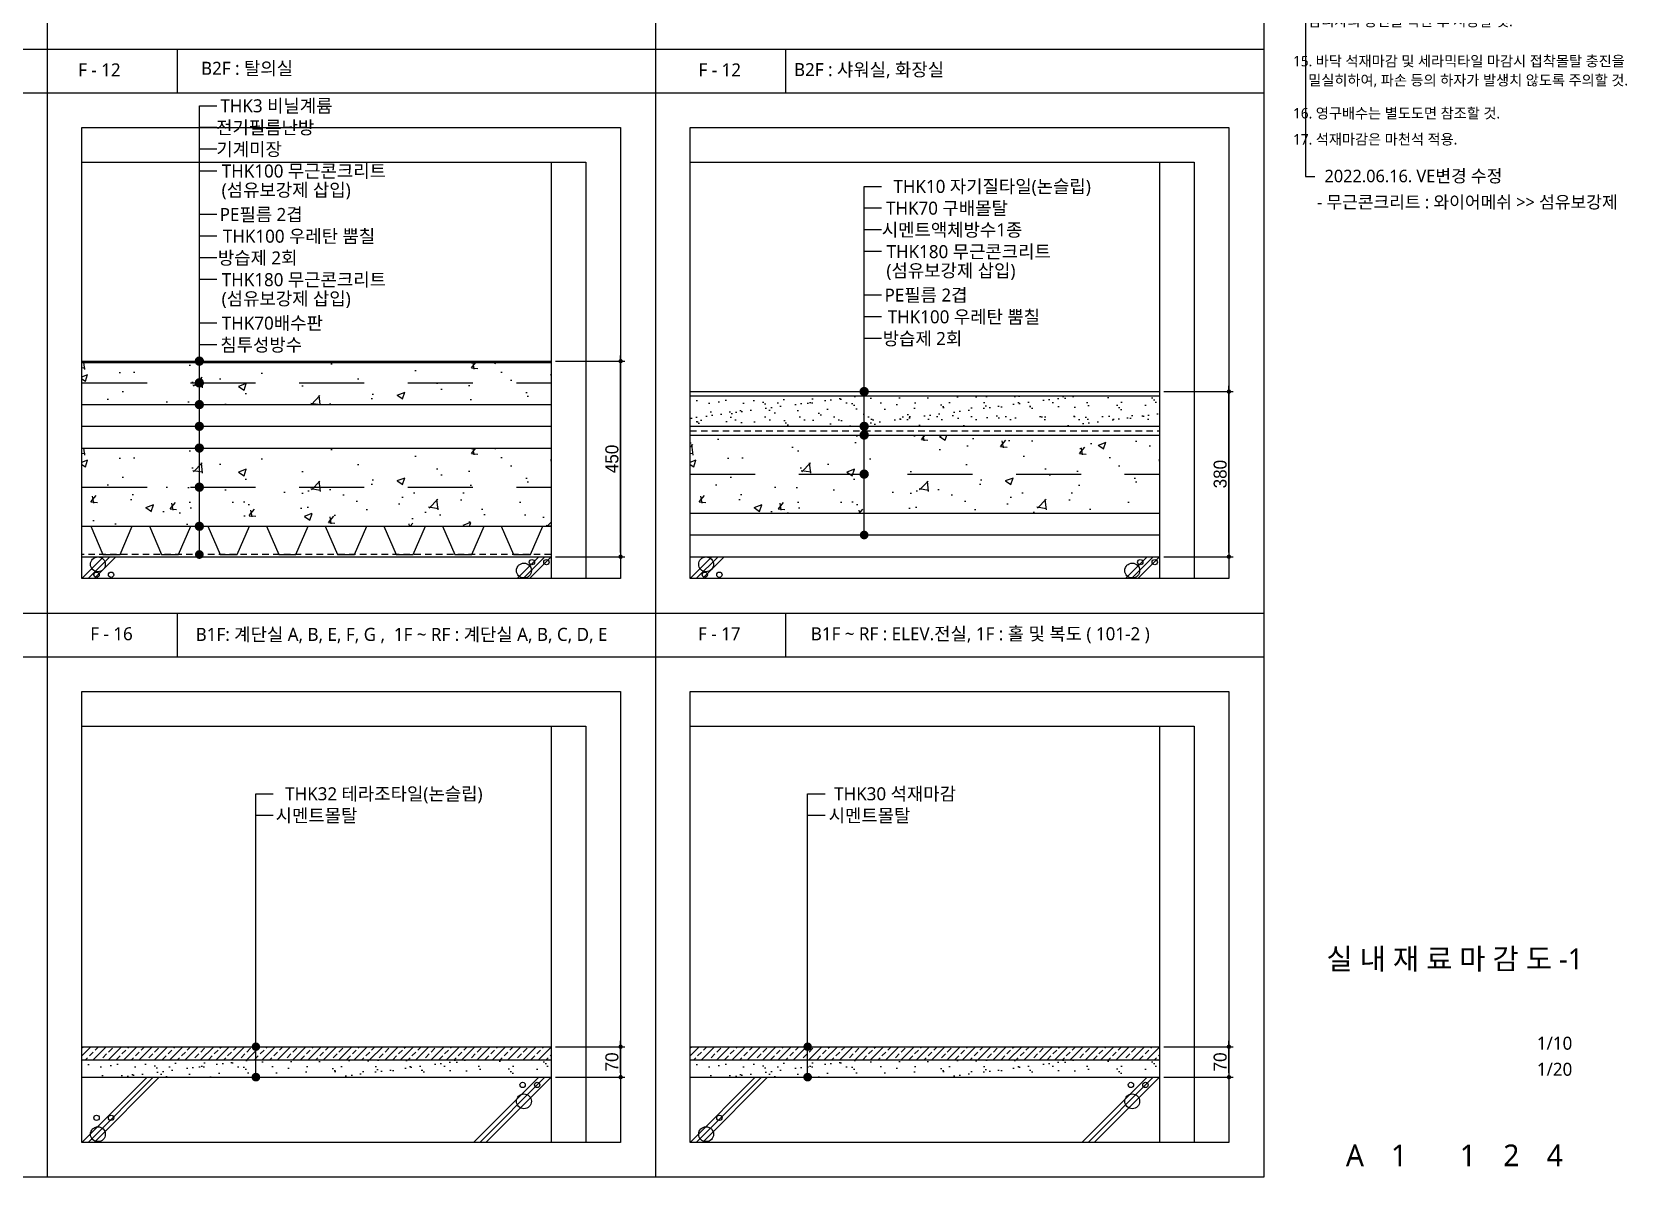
# Model space of a CAD drawing. Header units: millimetres. Extents: x 14892468 to 15300900, y -3565850 to -3401345.
# Drawn here: x 15114932 to 15118603, y -3412705 to -3410070 of the extents above; entities that cross this region are included whole.
import ezdxf
from ezdxf.enums import TextEntityAlignment as Align

# ---------------------------------------------------------------- set-up
doc = ezdxf.new("R2010")
doc.units = ezdxf.units.MM
doc.header["$LTSCALE"] = 100
doc.header["$MEASUREMENT"] = 0
doc.header["$PDSIZE"] = -10
doc.linetypes.add('ACAD_ISO03W100', pattern=[30, 12, -18])
doc.linetypes.add('HID', pattern=[2.5, 1.5, -1])
doc.layers.get('0').update_dxf_attribs({"linetype": 'CONTINUOUS'})
doc.layers.get('Defpoints').update_dxf_attribs({"color": 171, "linetype": 'CONTINUOUS'})
for name, color, linetype in [('8HAT', 8, 'CONTINUOUS'), ('CHART', 7, 'CONTINUOUS'), ('DIM', 7, 'CONTINUOUS'), ('FIN', 9, 'CONTINUOUS'), ('FIN(아스콘)', 3, 'CONTINUOUS'), ('HAT', 253, 'CONTINUOUS'), ('HAT-252', 252, 'CONTINUOUS'), ('INS', 9, 'BATTING'), ('LED', 7, 'CONTINUOUS'), ('TEXT(MIN)', 7, 'CONTINUOUS'), ('TEXT-TITLE', 6, 'CONTINUOUS'), ('TEXT-기입', 6, 'CONTINUOUS'), ('wire-meshes', 1, 'CONTINUOUS'), ('배수판', 5, 'CONTINUOUS')]:
    doc.layers.add(name, color=color, linetype=linetype)
doc.layers.add('VE변경사항적용-20220616', color=10, linetype='CONTINUOUS', plot=False)
doc.styles.add('ARIAL', font='arial.ttf')
doc.styles.add('CGS', font='cgse', dxfattribs={"bigfont": 'cgs'})
doc.styles.add('나눔바른고딕', font='NanumBarunGothic.ttf')
doc.styles.add('돋움', font='')
doc.styles.get('돋움').set_extended_font_data('Dotum')
doc.linetypes.add('BATTING', pattern='A,0.0001,-0.1,[134,ltypeshp.shx,S=0.1,R=0,X=-0.1,Y=0],-0.2,[134,ltypeshp.shx,S=0.1,R=180,X=0.1,Y=0],-0.1', length=0.4001)
doc.dimstyles.new('CJA', dxfattribs={"dimscale": 50, "dimtxt": 3, "dimasz": 1.2, "dimexe": 2, "dimexo": 3, "dimgap": 1, "dimtad": 1, "dimdec": 0, "dimdsep": 46, "dimtxsty": 'ARIAL', "dimblk": 'CJDOT', "dimcen": 1, "dimclrd": 7, "dimclre": 7, "dimclrt": 3, "dimadec": 0, "dimazin": 0, "dimtfac": 1, "dimtdec": 0, "dimtix": 1, "dimtofl": 0, "dimtmove": 2, "dimatfit": 3, "dimldrblk": 'CJDOT', "dimfxl": 1, "dimtolj": 1, "dimlwd": -1, "dimlwe": -1, "dimarcsym": 0})
doc.dimstyles.new('NDIM 1200', dxfattribs={"dimscale": 500, "dimtxt": 3, "dimasz": 1, "dimexe": 2, "dimexo": 2, "dimgap": 1, "dimtad": 1, "dimdec": 0, "dimdsep": 46, "dimtxsty": 'CGS', "dimblk": 'DOT0', "dimcen": 1, "dimdle": 8, "dimclrd": 2, "dimclre": 2, "dimclrt": 2, "dimadec": 0, "dimazin": 0, "dimtfac": 1, "dimtdec": 0, "dimtix": 1, "dimtmove": 2, "dimatfit": 3, "dimldrblk": 'DOT0', "dimfxl": 1, "dimtolj": 1, "dimtzin": 0, "dimlwd": -1, "dimlwe": -1, "dimarcsym": 0})

# ---------------------------------------------------------------- blocks, each defined once
blk = doc.blocks.new('DOT0')
blk.add_line((-3, 0), (3, 0))
at = {"color": 6}
blk.add_circle((0, 0), 0.75, dxfattribs=at)
blk = doc.blocks.new('CJDOT')
blk.add_line((-1.33, 0), (1.33, 0))
at = {"const_width": 0.5}
blk.add_lwpolyline([(-0.25, 0, 1), (0.25, 0, 1)], format="xyb", close=True, dxfattribs=at)
blk = doc.blocks.new('*D60')
at = {"layer": 'Defpoints', "color": 0, "transparency": 16777216}
for p in [(15116126.9, -3410827.7), (15116286.9, -3410827.7), (15116126.9, -3411277.7)]:
    blk.add_point(p, dxfattribs=at)
at = {"layer": 'DIM', "color": 7, "transparency": 16777216}
for p, q in [((15116136.9, -3410827.7), (15116296.9, -3410827.7)), ((15116286.9, -3411267.7), (15116286.9, -3410837.7)), ((15116136.9, -3411277.7), (15116296.9, -3411277.7))]:
    blk.add_line(p, q, dxfattribs=at)
at = {"layer": 'DIM', "color": 7, "transparency": 16777216, "xscale": 10, "yscale": 10, "zscale": 10}
for p, rotation in [((15116286.9, -3410827.7), 90), ((15116286.9, -3411277.7), 270)]:
    blk.add_blockref('CJDOT', p, dxfattribs=dict(at, rotation=rotation))
at = {"layer": 'DIM', "color": 3, "transparency": 16777216, "insert": (15116266.9, -3411052.7), "char_height": 30, "attachment_point": 5, "rotation": 90, "style": '돋움'}
blk.add_mtext('\\A1;450', dxfattribs=at)
blk = doc.blocks.new('*D61')
at = {"layer": 'Defpoints', "color": 0, "transparency": 16777216}
for p in [(15117526.9, -3410897.7), (15117686.9, -3410897.7), (15117526.9, -3411277.7)]:
    blk.add_point(p, dxfattribs=at)
at = {"layer": 'DIM', "color": 7, "transparency": 16777216}
for p, q in [((15117536.9, -3410897.7), (15117696.9, -3410897.7)), ((15117686.9, -3411267.7), (15117686.9, -3410907.7)), ((15117536.9, -3411277.7), (15117696.9, -3411277.7))]:
    blk.add_line(p, q, dxfattribs=at)
at = {"layer": 'DIM', "color": 7, "transparency": 16777216, "xscale": 10, "yscale": 10, "zscale": 10}
for p, rotation in [((15117686.9, -3410897.7), 90), ((15117686.9, -3411277.7), 270)]:
    blk.add_blockref('CJDOT', p, dxfattribs=dict(at, rotation=rotation))
at = {"layer": 'DIM', "color": 3, "transparency": 16777216, "insert": (15117666.9, -3411087.7), "char_height": 30, "attachment_point": 5, "rotation": 90, "style": '돋움'}
blk.add_mtext('\\A1;380', dxfattribs=at)
blk = doc.blocks.new('*D64')
at = {"layer": 'Defpoints', "color": 0, "transparency": 16777216}
for p in [(15116126.9, -3412405.2), (15116286.9, -3412405.2), (15116126.8, -3412475.2)]:
    blk.add_point(p, dxfattribs=at)
at = {"layer": 'DIM', "color": 7, "transparency": 16777216}
for p, q in [((15116136.9, -3412405.2), (15116296.9, -3412405.2)), ((15116286.9, -3412465.2), (15116286.9, -3412415.2)), ((15116136.8, -3412475.2), (15116296.9, -3412475.2))]:
    blk.add_line(p, q, dxfattribs=at)
at = {"layer": 'DIM', "color": 7, "transparency": 16777216, "xscale": 10, "yscale": 10, "zscale": 10}
for p, rotation in [((15116286.9, -3412405.2), 90), ((15116286.9, -3412475.2), 270)]:
    blk.add_blockref('CJDOT', p, dxfattribs=dict(at, rotation=rotation))
at = {"layer": 'DIM', "color": 3, "transparency": 16777216, "insert": (15116266.9, -3412440.2), "char_height": 30, "attachment_point": 5, "rotation": 90, "style": '돋움'}
blk.add_mtext('\\A1;70', dxfattribs=at)
blk = doc.blocks.new('gfdeafdsaf')
at = {"layer": 'TEXT(MIN)', "style": '나눔바른고딕'}
for s, p in [('1. 도면과 재료가 상이한 경우, 재료마감표를 우선으로 함.', (15502606, -2335323)), ('2. 서로 다른 바닥마감이 만나는 모든 곳에는', (15502606, -2338323)), ('THK1.5 SUS재료분리대 설치(W:40)', (15504346, -2340523)), ('3. 거실의 용도로 사용되는 실 내부의 석고보드부분 도장', (15502606, -2344323)), ('공사시 ALL PUTTY후 도장.(천장 마감+200이상)', (15504346, -2346523)), ('창고에 면하는 부분은 이음 부분 PUTTY후 도장.', (15504346, -2348723)), ('4. 모든 바닥 무근콘크리트는 섬유보강재 삽입.', (15502606, -2353323)), ('- 경사로, 주차장 : 24Mpa', (15504346, -2355666)), ('- 초평탄바닥(냉장냉동창고) : 27Mpa', (15504346, -2357766)), ('- 기타(방수 보호층 등) : 18Mpa', (15504346, -2359866)), ('5. 모든 내장재는 법적 기준에 맞는 불연 및 방염자재를', (15502606, -2363266)), ('사용할 것. (건축물의 피난·방화구조등의 기준에 관한', (15504346, -2365466)), ('규칙 제24조 건축물의 마감)', (15504346, -2367666)), ('6. 방습벽은 벽배수판 시공.', (15502606, -2372266)), ('7. 흙에 면하는 바닥 및 내부는 침투성방수.', (15502606, -2375266)), ('8. 외벽 흙과 접하는 부분은 고무화아스팔트복합방수 위', (15502606, -2378266)), ('THK20 이상 보호재를 시공할 것.', (15504346, -2380466)), ('9. 기초 콘크리트 타설 전에 PE필름 2겹 시공할 것.', (15502606, -2384266)), ('10. 각 층 상부 슬라브 및 구조체의 시공이 완료된 이후,', (15502606, -2387266)), ('양생이 완료된 후 및 준공 전 하부면을 반드시 청소하여', (15504346, -2389466)), ('감독관 및 감리자의 승인을 득할 것.', (15504346, -2391666)), ('11. 전기 및 기계 관련사항은 해당도면 참조.', (15502606, -2396266)), ('12. 시공전 SHOP DWG를 감독관 및 감리자에게', (15502606, -2399266)), ('제출하여 승인을 득할 것.', (15504346, -2401466)), ('13. 창고 바닥(콘크리트 표면강화제) 마감 성능 기준', (15502606, -2405266)), ('- 바닥 평활도 : FM2 등급', (15503239, -2407466)), ('- 마모 저항도 : AR1 등급', (15503239, -2409666)), ('14. 저온창고의 방열을 위한 단열재 계획(벽, 천정 등)은', (15502606, -2414266)), ('별도의 저온창고공사 도면을 확인하여, 감독관 및 ', (15504346, -2416466)), ('감리자의 승인을 득한 후 시공할 것.', (15504346, -2418666)), ('15. 바닥 석재마감 및 세라믹타일 마감시 접착몰탈 충진을', (15502606, -2423266)), ('밀실히하여, 파손 등의 하자가 발생치 않도록 주의할 것.', (15504346, -2425466)), ('16. 영구배수는 별도도면 참조할 것.', (15502606, -2429266)), ('17. 석재마감은 마천석 적용.', (15502606, -2432266))]:
    blk.add_text(s, height=1200, dxfattribs=at).set_placement(p, align=Align.MIDDLE_LEFT)
blk = doc.blocks.new('*D67')
at = {"layer": 'Defpoints', "color": 0, "transparency": 16777216}
for p in [(15117526.9, -3412405.2), (15117686.9, -3412405.2), (15117526.8, -3412475.2)]:
    blk.add_point(p, dxfattribs=at)
at = {"layer": 'DIM', "color": 7, "transparency": 16777216}
for p, q in [((15117536.9, -3412405.2), (15117696.9, -3412405.2)), ((15117686.9, -3412465.2), (15117686.9, -3412415.2)), ((15117536.8, -3412475.2), (15117696.9, -3412475.2))]:
    blk.add_line(p, q, dxfattribs=at)
at = {"layer": 'DIM', "color": 7, "transparency": 16777216, "xscale": 10, "yscale": 10, "zscale": 10}
for p, rotation in [((15117686.9, -3412405.2), 90), ((15117686.9, -3412475.2), 270)]:
    blk.add_blockref('CJDOT', p, dxfattribs=dict(at, rotation=rotation))
at = {"layer": 'DIM', "color": 3, "transparency": 16777216, "insert": (15117666.9, -3412440.2), "char_height": 30, "attachment_point": 5, "rotation": 90, "style": '돋움'}
blk.add_mtext('\\A1;70', dxfattribs=at)

msp = doc.modelspace()

# ---------------------------------------------------------------- hatches: boundary and pattern name
at = {"layer": 'HAT'}
h = msp.add_hatch(dxfattribs=at)
h.set_pattern_fill('AR-CONC', color=256)
h.set_pattern_definition([(50, (12735657.1, -2738864.67), (182.184669, -15.9390855), [19.05, -209.55]), (355, (12735657.1, -2738864.67), (-35.243421, 191.056845), [15.24, -167.640584]), (100.451445, (12735672.28, -2738866), (146.941247, 175.117752), [16.190009, -178.090245]), (46.1842, (12735657.1, -2738813.87), (271.07904, -42.042328), [28.575, -314.325]), (96.635558, (12735679.69, -2738817.38), (237.404134, 247.426125), [24.285023, -267.135608]), (351.184151, (12735657.1, -2738813.87), (237.404134, 247.426125), [22.859967, -251.459732]), (21, (12735682.5, -2738826.57), (151.614391, -102.265198), [19.05, -209.55]), (326, (12735682.5, -2738826.57), (61.802028, 184.187966), [15.24, -167.64]), (71.451445, (12735695.13, -2738835.1), (213.416419, 81.922769), [16.190009, -178.089938]), (37.5, (12735657.096, -2738864.67), (3.0886033, 84.5550389), [0, -165.608, 0, -170.18, 0, -168.275]), (7.5, (12735657.1, -2738864.67), (66.8196625, 100.1805748), [0, -97.028, 0, -161.798, 0, -64.135]), (327.5, (12735600.454, -2738864.67), (135.5905952, -5.728744), [0, -63.5, 0, -198.12, 0, -262.89]), (317.5, (12735575.05, -2738864.67), (148.1291814, 25.426491), [0, -82.55, 0, -131.572, 0, -186.69])])
h.paths.add_polyline_path([(15115046.9, -3410830.7), (15116126.9, -3410830.7), (15116126.9, -3410927.7), (15115046.9, -3410927.7)])
h = msp.add_hatch(dxfattribs=at)
h.set_pattern_fill('AR-SAND', color=256)
h.set_pattern_definition([(37.5, (12735267.096, -2738901.673), (-1.6000313, 48.94132373), [0, -38.608, 0, -43.18, 0, -41.275]), (7.5, (12735267.096, -2738901.67), (44.9523283, 71.68251), [0, -20.828, 0, -34.798, 0, -13.335]), (327.5, (12735235.854, -2738901.673), (79.099237, 0.1437185), [0, -12.7, 0, -45.72, 0, -59.69]), (317.5, (12735235.854, -2738901.67), (76.3556452, 22.2929323), [0, -6.35, 0, -29.972, 0, -34.29])])
h.paths.add_polyline_path([(15117526.9, -3410977.7), (15117526.9, -3410907.7), (15116446.9, -3410907.7), (15116446.9, -3410977.7)])
h = msp.add_hatch(dxfattribs=at)
h.set_pattern_fill('AR-CONC', color=256)
h.set_pattern_definition([(50, (12737057.1, -2739061.67), (182.184669, -15.9390855), [19.05, -209.55]), (355, (12737057.1, -2739061.67), (-35.243421, 191.056845), [15.24, -167.640584]), (100.451445, (12737072.28, -2739063), (146.941247, 175.117752), [16.190009, -178.090245]), (46.1842, (12737057.1, -2739010.87), (271.07904, -42.042328), [28.575, -314.325]), (96.635558, (12737079.69, -2739014.38), (237.404134, 247.426125), [24.285023, -267.135608]), (351.184151, (12737057.1, -2739010.87), (237.404134, 247.426125), [22.859967, -251.459732]), (21, (12737082.5, -2739023.57), (151.614391, -102.265198), [19.05, -209.55]), (326, (12737082.5, -2739023.57), (61.802028, 184.187966), [15.24, -167.64]), (71.451445, (12737095.13, -2739032.1), (213.416419, 81.922769), [16.190009, -178.089938]), (37.5, (12737057.096, -2739061.67), (3.0886033, 84.5550389), [0, -165.608, 0, -170.18, 0, -168.275]), (7.5, (12737057.1, -2739061.67), (66.8196625, 100.1805748), [0, -97.028, 0, -161.798, 0, -64.135]), (327.5, (12737000.454, -2739061.67), (135.5905952, -5.728744), [0, -63.5, 0, -198.12, 0, -262.89]), (317.5, (12736975.05, -2739061.67), (148.1291814, 25.426491), [0, -82.55, 0, -131.572, 0, -186.69])])
h.paths.add_polyline_path([(15116446.9, -3410997.7), (15117526.9, -3410997.7), (15117526.9, -3411177.7), (15116446.9, -3411177.7)])
h = msp.add_hatch(dxfattribs=at)
h.set_pattern_fill('AR-CONC', color=256)
h.set_pattern_definition([(50, (12735657.1, -2739061.67), (182.184669, -15.9390855), [19.05, -209.55]), (355, (12735657.1, -2739061.67), (-35.243421, 191.056845), [15.24, -167.640584]), (100.451445, (12735672.28, -2739063), (146.941247, 175.117752), [16.190009, -178.090245]), (46.1842, (12735657.1, -2739010.87), (271.07904, -42.042328), [28.575, -314.325]), (96.635558, (12735679.69, -2739014.38), (237.404134, 247.426125), [24.285023, -267.135608]), (351.184151, (12735657.1, -2739010.87), (237.404134, 247.426125), [22.859967, -251.459732]), (21, (12735682.5, -2739023.57), (151.614391, -102.265198), [19.05, -209.55]), (326, (12735682.5, -2739023.57), (61.802028, 184.187966), [15.24, -167.64]), (71.451445, (12735695.13, -2739032.1), (213.416419, 81.922769), [16.190009, -178.089938]), (37.5, (12735657.096, -2739061.67), (3.0886033, 84.5550389), [0, -165.608, 0, -170.18, 0, -168.275]), (7.5, (12735657.1, -2739061.67), (66.8196625, 100.1805748), [0, -97.028, 0, -161.798, 0, -64.135]), (327.5, (12735600.454, -2739061.67), (135.5905952, -5.728744), [0, -63.5, 0, -198.12, 0, -262.89]), (317.5, (12735575.05, -2739061.67), (148.1291814, 25.426491), [0, -82.55, 0, -131.572, 0, -186.69])])
h.paths.add_polyline_path([(15115046.9, -3411027.7), (15116126.9, -3411027.7), (15116126.9, -3411207.7), (15115046.9, -3411207.7)])
h = msp.add_hatch(dxfattribs=at)
h.set_pattern_fill('ANSI33', color=256, scale=100)
h.set_pattern_definition([(45, (-26208.956, 360540.866), (-17.67766953, 17.67766953), []), (45, (-26191.278, 360540.866), (-17.67766953, 17.67766953), [12.5, -6.25])])
h.paths.add_polyline_path([(15116126.9, -3412435.2), (15116126.9, -3412405.2), (15115046.9, -3412405.2), (15115046.9, -3412435.2)])
h = msp.add_hatch(dxfattribs=at)
h.set_pattern_fill('ANSI33', color=256, scale=100)
h.set_pattern_definition([(45, (-24808.956, 360540.866), (-17.67766953, 17.67766953), []), (45, (-24791.278, 360540.866), (-17.67766953, 17.67766953), [12.5, -6.25])])
h.paths.add_polyline_path([(15117526.9, -3412435.2), (15117526.9, -3412405.2), (15116446.9, -3412405.2), (15116446.9, -3412435.2)])
h = msp.add_hatch(dxfattribs=at)
h.set_pattern_fill('AR-SAND', color=256)
h.set_pattern_definition([(37.5, (12733867.096, -2740429.173), (-1.6000313, 48.94132373), [0, -38.608, 0, -43.18, 0, -41.275]), (7.5, (12733867.096, -2740429.17), (44.9523283, 71.68251), [0, -20.828, 0, -34.798, 0, -13.335]), (327.5, (12733835.854, -2740429.173), (79.099237, 0.1437185), [0, -12.7, 0, -45.72, 0, -59.69]), (317.5, (12733835.854, -2740429.17), (76.3556452, 22.2929323), [0, -6.35, 0, -29.972, 0, -34.29])])
h.paths.add_polyline_path([(15116126.9, -3412475.2), (15116126.9, -3412435.2), (15115046.9, -3412435.2), (15115046.9, -3412475.2)])
h = msp.add_hatch(dxfattribs=at)
h.set_pattern_fill('AR-SAND', color=256)
h.set_pattern_definition([(37.5, (12735267.096, -2740429.173), (-1.6000313, 48.94132373), [0, -38.608, 0, -43.18, 0, -41.275]), (7.5, (12735267.096, -2740429.17), (44.9523283, 71.68251), [0, -20.828, 0, -34.798, 0, -13.335]), (327.5, (12735235.854, -2740429.173), (79.099237, 0.1437185), [0, -12.7, 0, -45.72, 0, -59.69]), (317.5, (12735235.854, -2740429.17), (76.3556452, 22.2929323), [0, -6.35, 0, -29.972, 0, -34.29])])
h.paths.add_polyline_path([(15117526.9, -3412475.2), (15117526.9, -3412435.2), (15116446.9, -3412435.2), (15116446.9, -3412475.2)])
at = {"layer": 'LED'}
h = msp.add_hatch(color=256, dxfattribs=at)
h.dxf.hatch_style = 1
edge = h.paths.add_edge_path()
edge.add_arc((15115317.3, -3410827.7), 10.8, 180, 540, ccw=False)
h = msp.add_hatch(color=256, dxfattribs=at)
h.dxf.hatch_style = 1
edge = h.paths.add_edge_path()
edge.add_arc((15115317.3, -3410877.7), 10.8, 180, 540, ccw=False)
h = msp.add_hatch(color=256, dxfattribs=at)
h.dxf.hatch_style = 1
edge = h.paths.add_edge_path()
edge.add_arc((15116847.4, -3410897.7), 10.8, 180, 540, ccw=False)
h = msp.add_hatch(color=256, dxfattribs=at)
h.dxf.hatch_style = 1
edge = h.paths.add_edge_path()
edge.add_arc((15115317.3, -3410927.7), 10.8, 180, 540, ccw=False)
h = msp.add_hatch(color=256, dxfattribs=at)
h.dxf.hatch_style = 1
edge = h.paths.add_edge_path()
edge.add_arc((15115317.3, -3410977.7), 10.8, 180, 540, ccw=False)
h = msp.add_hatch(color=256, dxfattribs=at)
h.dxf.hatch_style = 1
edge = h.paths.add_edge_path()
edge.add_arc((15116847.4, -3410977.7), 10.8, 180, 540, ccw=False)
h = msp.add_hatch(color=256, dxfattribs=at)
h.dxf.hatch_style = 1
edge = h.paths.add_edge_path()
edge.add_arc((15116847.4, -3410997.7), 10.8, 180, 540, ccw=False)
h = msp.add_hatch(color=256, dxfattribs=at)
h.dxf.hatch_style = 1
edge = h.paths.add_edge_path()
edge.add_arc((15115317.3, -3411027.7), 10.8, 180, 540, ccw=False)
h = msp.add_hatch(color=256, dxfattribs=at)
h.dxf.hatch_style = 1
edge = h.paths.add_edge_path()
edge.add_arc((15116847.4, -3411087.7), 10.8, 180, 540, ccw=False)
h = msp.add_hatch(color=256, dxfattribs=at)
h.dxf.hatch_style = 1
edge = h.paths.add_edge_path()
edge.add_arc((15115317.3, -3411117.7), 10.8, 180, 540, ccw=False)
at = {"layer": 'LED', "ltscale": 10000}
h = msp.add_hatch(color=256, dxfattribs=at)
h.dxf.hatch_style = 1
edge = h.paths.add_edge_path()
edge.add_arc((15115317.3, -3411207.7), 10.8, 180, 540, ccw=False)
h = msp.add_hatch(color=256, dxfattribs=at)
h.dxf.hatch_style = 1
edge = h.paths.add_edge_path()
edge.add_arc((15115447.4, -3412405.2), 9.82, 0, 360)
h = msp.add_hatch(color=256, dxfattribs=at)
h.dxf.hatch_style = 1
edge = h.paths.add_edge_path()
edge.add_arc((15116717.3, -3412405.2), 9.82, 0, 360)

# ---------------------------------------------------------------- linework, layer by layer
at = {"color": 2, "ltscale": 0.1}
for points in [[(15115046.9, -3411277.7), (15116126.9, -3411277.7)], [(15116446.9, -3411277.7), (15117526.9, -3411277.7)], [(15115046.9, -3412475.2), (15116126.9, -3412475.2)], [(15116446.9, -3412475.2), (15117526.9, -3412475.2)]]:
    msp.add_lwpolyline(points, dxfattribs=at)
at = {"layer": '8HAT'}
for p, q in [((15115046.9, -3411327.7), (15115096.9, -3411277.7)), ((15115061.1, -3411327.7), (15115111.1, -3411277.7)), ((15115075.2, -3411327.7), (15115125.2, -3411277.7)), ((15116048.6, -3411327.7), (15116098.6, -3411277.7)), ((15116062.8, -3411327.7), (15116112.8, -3411277.7)), ((15116076.9, -3411327.7), (15116126.9, -3411277.7)), ((15116446.9, -3411327.7), (15116496.9, -3411277.7)), ((15116461.1, -3411327.7), (15116511.1, -3411277.7)), ((15116475.2, -3411327.7), (15116525.2, -3411277.7)), ((15117448.6, -3411327.7), (15117498.6, -3411277.7)), ((15117462.8, -3411327.7), (15117512.8, -3411277.7)), ((15117476.9, -3411327.7), (15117526.9, -3411277.7)), ((15115046.9, -3412625.2), (15115196.9, -3412475.2)), ((15115061.1, -3412625.2), (15115211.1, -3412475.2)), ((15115075.2, -3412625.2), (15115225.2, -3412475.2)), ((15115948.6, -3412625.2), (15116098.6, -3412475.2)), ((15115962.8, -3412625.2), (15116112.8, -3412475.2)), ((15115976.9, -3412625.2), (15116126.9, -3412475.2)), ((15116446.9, -3412625.2), (15116596.9, -3412475.2)), ((15116461.1, -3412625.2), (15116611.1, -3412475.2)), ((15116475.2, -3412625.2), (15116625.2, -3412475.2)), ((15117348.6, -3412625.2), (15117498.6, -3412475.2)), ((15117362.8, -3412625.2), (15117512.8, -3412475.2)), ((15117376.9, -3412625.2), (15117526.9, -3412475.2))]:
    msp.add_line(p, q, dxfattribs=at)
for centre, radius in [((15115083.7, -3411295.2, 0), 17.1), ((15116064.3, -3411309.5, 0), 17.1), ((15116082.8, -3411290.3, 0), 6.15), ((15116116.1, -3411290.3, 0), 6.15), ((15116483.7, -3411295.2, 0), 17.1), ((15117464.3, -3411309.5, 0), 17.1), ((15117482.8, -3411290.3, 0), 6.15), ((15117516.1, -3411290.3, 0), 6.15), ((15115080.7, -3411319.2), 6.15), ((15115114.1, -3411319.2), 6.15), ((15116480.7, -3411319.2), 6.15), ((15116514.1, -3411319.2), 6.15), ((15116064.3, -3412530.8, 0), 17.1), ((15116061.4, -3412493.1), 6.15), ((15116094.8, -3412493.1), 6.15), ((15117464.3, -3412530.8, 0), 17.1), ((15117461.4, -3412493.1), 6.15), ((15117494.8, -3412493.1), 6.15), ((15115083.7, -3412606.5, 0), 17.1), ((15115080.7, -3412568.8), 6.15), ((15115114.1, -3412568.8), 6.15), ((15116483.7, -3412606.5, 0), 17.1), ((15116514.1, -3412568.8), 6.15)]:
    msp.add_circle(centre, radius, dxfattribs=at)
at = {"layer": 'CHART', "ltscale": 5}
for p, q in [((15114966.9, -3407515.2), (15114966.9, -3412705.2)), ((15116366.9, -3407515.2), (15116366.9, -3412705.2)), ((15110766.9, -3410110.2), (15117766.9, -3410110.2)), ((15115266.9, -3410210.2), (15115266.9, -3410110.2)), ((15116666.9, -3410210.2), (15116666.9, -3410110.2)), ((15110766.9, -3410210.2), (15117766.9, -3410210.2)), ((15110766.9, -3411407.7), (15117766.9, -3411407.7)), ((15115266.9, -3411507.7), (15115266.9, -3411407.7)), ((15116666.9, -3411507.7), (15116666.9, -3411407.7)), ((15110766.9, -3411507.7), (15117766.9, -3411507.7))]:
    msp.add_line(p, q, dxfattribs=at)
msp.add_lwpolyline([(15117766.9, -3412705.2), (15110766.9, -3412705.2), (15110766.9, -3407515.2), (15117766.9, -3407515.2)], close=True, dxfattribs=at)
at = {"layer": 'Defpoints'}
for points in [[(15115046.9, -3410290.2), (15116286.9, -3410290.2), (15116286.9, -3411327.7), (15115046.9, -3411327.7)], [(15116446.9, -3410290.2), (15117686.9, -3410290.2), (15117686.9, -3411327.7), (15116446.9, -3411327.7)], [(15115046.9, -3410370.2), (15116206.9, -3410370.2), (15116206.9, -3411327.7), (15115046.9, -3411327.7)], [(15115046.9, -3410370.2), (15116126.9, -3410370.2), (15116126.9, -3411327.7), (15115046.9, -3411327.7)], [(15116446.9, -3410370.2), (15117606.9, -3410370.2), (15117606.9, -3411327.7), (15116446.9, -3411327.7)], [(15116446.9, -3410370.2), (15117526.9, -3410370.2), (15117526.9, -3411327.7), (15116446.9, -3411327.7)], [(15115046.9, -3411587.7), (15116286.9, -3411587.7), (15116286.9, -3412625.2), (15115046.9, -3412625.2)], [(15116446.9, -3411587.7), (15117686.9, -3411587.7), (15117686.9, -3412625.2), (15116446.9, -3412625.2)], [(15115046.9, -3411667.7), (15116206.9, -3411667.7), (15116206.9, -3412625.2), (15115046.9, -3412625.2)], [(15115046.9, -3411667.7), (15116126.9, -3411667.7), (15116126.9, -3412625.2), (15115046.9, -3412625.2)], [(15116446.9, -3411667.7), (15117606.9, -3411667.7), (15117606.9, -3412625.2), (15116446.9, -3412625.2)], [(15116446.9, -3411667.7), (15117526.9, -3411667.7), (15117526.9, -3412625.2), (15116446.9, -3412625.2)]]:
    msp.add_lwpolyline(points, close=True, dxfattribs=at)
at = {"layer": 'FIN', "ltscale": 0.1}
for points in [[(15115046.9, -3410827.7), (15116126.9, -3410827.7)], [(15116446.9, -3410897.7), (15117526.9, -3410897.7)], [(15116446.9, -3410907.7), (15117526.9, -3410907.7)], [(15115046.9, -3412405.2), (15116126.9, -3412405.2)], [(15116446.9, -3412405.2), (15117526.9, -3412405.2)], [(15115046.9, -3412435.2), (15116126.9, -3412435.2)], [(15116446.9, -3412435.2), (15117526.9, -3412435.2)]]:
    msp.add_lwpolyline(points, dxfattribs=at)
at = {"layer": 'FIN(아스콘)', "ltscale": 0.1}
for points in [[(15115046.9, -3410830.7), (15116126.9, -3410830.7)], [(15115046.9, -3410927.7), (15116126.9, -3410927.7)], [(15116446.9, -3410997.7), (15117526.9, -3410997.7)], [(15115046.9, -3411027.7), (15116126.9, -3411027.7)], [(15116446.9, -3411177.7), (15117526.9, -3411177.7)], [(15115046.9, -3411207.7), (15116126.9, -3411207.7)]]:
    msp.add_lwpolyline(points, dxfattribs=at)
at = {"layer": 'HAT-252', "ltscale": 0.1}
msp.add_lwpolyline([(15116446.9, -3410977.7), (15117526.9, -3410977.7)], dxfattribs=at)
at = {"layer": 'HAT-252', "linetype": 'HID', "ltscale": 0.1}
for points in [[(15116446.9, -3410987.7), (15117526.9, -3410987.7)], [(15116126.9, -3411272.7), (15115046.9, -3411272.7)]]:
    msp.add_lwpolyline(points, dxfattribs=at)
at = {"layer": 'INS', "ltscale": 1.2}
for points in [[(15115046.9, -3410977.7), (15116126.9, -3410977.7)], [(15116446.9, -3411227.7), (15117526.9, -3411227.7)]]:
    msp.add_lwpolyline(points, dxfattribs=at)
at = {"layer": 'TEXT(MIN)', "ltscale": 10000}
for p, q in [((15115357.3, -3410290.2), (15115317.3, -3410290.2)), ((15115357.3, -3410340.2), (15115317.3, -3410340.2)), ((15115357.3, -3410390.2), (15115317.3, -3410390.2)), ((15115357.3, -3410490.2), (15115317.3, -3410490.2)), ((15116887.4, -3410475.7), (15116847.4, -3410475.7)), ((15116887.4, -3410525.7), (15116847.4, -3410525.7)), ((15115357.3, -3410540.2), (15115317.3, -3410540.2)), ((15115357.3, -3410590.2), (15115317.3, -3410590.2)), ((15116887.4, -3410575.7), (15116847.4, -3410575.7)), ((15115357.3, -3410640.2), (15115317.3, -3410640.2)), ((15116887.4, -3410675.7), (15116847.4, -3410675.7)), ((15115357.3, -3410740.2), (15115317.3, -3410740.2)), ((15116887.4, -3410725.7), (15116847.4, -3410725.7)), ((15115357.3, -3410790.2), (15115317.3, -3410790.2)), ((15116887.4, -3410775.7), (15116847.4, -3410775.7)), ((15115487.4, -3411873.2), (15115447.4, -3411873.2)), ((15116757.3, -3411873.2), (15116717.3, -3411873.2))]:
    msp.add_line(p, q, dxfattribs=at)
at = {"layer": 'VE변경사항적용-20220616'}
msp.add_lwpolyline([(15117863.5, -3408775.3), (15117863.5, -3410402.6), (15117884.9, -3410402.6)], dxfattribs=at)
at = {"layer": 'wire-meshes', "linetype": 'HID'}
for points in [[(15115046.9, -3410877.7), (15116126.9, -3410877.7)], [(15115046.9, -3411117.7), (15116126.9, -3411117.7)], [(15116446.9, -3411087.7), (15117526.9, -3411087.7)]]:
    msp.add_lwpolyline(points, dxfattribs=at)
at = {"layer": '배수판'}
msp.add_lwpolyline([(15115046.9, -3411207.7), (15115067.2, -3411207.7), (15115094.9, -3411272.7), (15115134.7, -3411272.7), (15115162.5, -3411207.7), (15115202.2, -3411207.7), (15115230, -3411272.7), (15115269.7, -3411272.7), (15115297.5, -3411207.7), (15115337.2, -3411207.7), (15115365, -3411272.7), (15115404.7, -3411272.7), (15115432.5, -3411207.7), (15115472.2, -3411207.7), (15115500, -3411272.7), (15115539.7, -3411272.7), (15115567.5, -3411207.7), (15115607.2, -3411207.7), (15115635, -3411272.7), (15115674.7, -3411272.7), (15115702.5, -3411207.7), (15115742.2, -3411207.7), (15115770, -3411272.7), (15115809.7, -3411272.7), (15115837.5, -3411207.7), (15115877.2, -3411207.7), (15115905, -3411272.7), (15115944.7, -3411272.7), (15115972.5, -3411207.7), (15116012.3, -3411207.7), (15116040, -3411272.7), (15116079.8, -3411272.7), (15116107.5, -3411207.7), (15116126.9, -3411207.7)], dxfattribs=at)

# ---------------------------------------------------------------- block references
at = {"xscale": 0.01999999999999955, "yscale": 0.01999999999999955, "zscale": 0.01999999999999955}
msp.add_blockref('gfdeafdsaf', (14807782.4, -3361671.9), dxfattribs=at)

# ---------------------------------------------------------------- texts
at = {"layer": 'TEXT(MIN)', "style": '나눔바른고딕'}
for s, p in [('THK3 비닐계륨', (15115623.7, -3410240.2)), ('전기필름난방', (15115581.8, -3410290.2)), ('기계미장', (15115507.1, -3410340.2)), ('THK100 무근콘크리트', (15115746.9, -3410390.2)), ('(섬유보강제 삽입)', (15115665.7, -3410433.9)), ('THK10 자기질타일(논슬립)', (15117369.2, -3410425.7)), ('THK70 구배몰탈', (15117178, -3410475.7)), ('PE필름 2겹', (15115555, -3410490.2)), ('THK100 우레탄 뿜칠', (15115722, -3410540.2)), ('시멘트액체방수1종', (15117211.5, -3410525.7)), ('방습제 2회', (15115543, -3410590.2)), ('THK180 무근콘크리트', (15117277, -3410575.7)), ('(섬유보강제 삽입)', (15117195.7, -3410619.4)), ('THK180 무근콘크리트', (15115746.9, -3410640.2)), ('(섬유보강제 삽입)', (15115665.7, -3410683.9)), ('PE필름 2겹', (15117085.1, -3410675.7)), ('THK100 우레탄 뿜칠', (15117252.1, -3410725.7)), ('THK70배수판', (15115601.5, -3410740.2)), ('침투성방수', (15115553.7, -3410790.2)), ('방습제 2회', (15117073.1, -3410775.7)), ('THK32 테라조타일(논슬립)', (15115969.2, -3411823.2)), ('THK30 석재마감', (15117058.7, -3411823.2)), ('시멘트몰탈', (15115681, -3411873.2)), ('시멘트몰탈', (15116953.8, -3411873.2))]:
    msp.add_text(s, height=30, dxfattribs=at).set_placement(p, align=Align.MIDDLE_RIGHT)
at = {"layer": 'TEXT-TITLE', "style": '나눔바른고딕'}
msp.add_text('실 내 재 료 마 감 도 -1', height=48, dxfattribs=at).set_placement((15118206.9, -3412227), align=Align.CENTER)
at = {"layer": 'TEXT-기입', "style": '나눔바른고딕'}
for s, p in [('F - 12', (15115038.3, -3410172.5)), ('B2F : 탈의실', (15115321.2, -3410168.9)), ('F - 12', (15116466.1, -3410172.5)), ('B2F : 샤워실, 화장실', (15116686, -3410171.9)), ('F - 16', (15115066.1, -3411470)), ('B1F: 계단실 A, B, E, F, G ,  1F ~ RF : 계단실 A, B, C, D, E', (15115308.9, -3411471.4)), ('F - 17', (15116465.1, -3411470)), ('B1F ~ RF : ELEV.전실, 1F : 홀 및 복도 ( 101-2 )', (15116724.6, -3411470))]:
    msp.add_text(s, height=30, dxfattribs=at).set_placement(p)
for s, p in [('1/10', (15118395.6, -3412421.1)), ('1/20', (15118395.6, -3412481.1))]:
    msp.add_text(s, height=30, dxfattribs=at).set_placement(p, align=Align.BOTTOM_LEFT)
for s, p in [('A', (15117976.9, -3412655.2)), ('1', (15118078.5, -3412655.2)), ('1', (15118236.9, -3412655.2)), ('2', (15118336.9, -3412655.2)), ('4', (15118436.9, -3412655.2))]:
    msp.add_text(s, height=50, dxfattribs=at).set_placement(p, align=Align.MIDDLE_CENTER)
at = {"layer": 'VE변경사항적용-20220616', "linetype": 'ACAD_ISO03W100', "style": '나눔바른고딕'}
for s, p in [('2022.06.16. VE변경 수정', (15118111.6, -3410401.7)), ('- 무근콘크리트 : 와이어메쉬 >> 섬유보강제', (15118235.5, -3410461.7))]:
    msp.add_text(s, height=28.8, dxfattribs=at).set_placement(p, align=Align.MIDDLE_CENTER)

# ---------------------------------------------------------------- dimensions: what is measured, and where the dimension line sits
at = {"layer": 'DIM'}
for base, p1, p2, picture, middle in [((15116286.9, -3410827.7), (15116126.9, -3411277.7), (15116126.9, -3410827.7), '*D60', (15116266.9, -3411052.7)), ((15117686.9, -3410897.7), (15117526.9, -3411277.7), (15117526.9, -3410897.7), '*D61', (15117666.9, -3411087.7)), ((15116286.9, -3412405.2), (15116126.8, -3412475.2), (15116126.9, -3412405.2), '*D64', (15116266.9, -3412440.2)), ((15117686.9, -3412405.2), (15117526.8, -3412475.2), (15117526.9, -3412405.2), '*D67', (15117666.9, -3412440.2))]:
    dim = msp.add_linear_dim(base=base, p1=p1, p2=p2, angle=90, dimstyle='CJA', override={"dimscale": 10, "dimasz": 1, "dimexe": 1, "dimexo": 1, "dimgap": 0.5, "dimtxsty": '돋움', "dimtofl": 1}, dxfattribs=at)
    dim.commit()
    dim.dimension.update_dxf_attribs({"geometry": picture, "text_midpoint": middle})

# ---------------------------------------------------------------- leaders
at = {"layer": 'LED', "ltscale": 10000}
for points, override in [([(15115317.3, -3411272.7), (15115317.3, -3410240.2), (15115357.3, -3410240.2)], {"dimscale": 20, "dimtad": 0, "dimclrd": 256, "dimldrblk": 'Dot'}), ([(15116847.4, -3411227.7), (15116847.4, -3410425.7), (15116887.4, -3410425.7)], {"dimscale": 20, "dimtad": 0, "dimclrd": 256, "dimldrblk": 'Dot'}), ([(15115447.4, -3412475.2), (15115447.4, -3411823.2), (15115487.4, -3411823.2)], {"dimscale": 20, "dimtad": 0, "dimclrd": 256, "dimldrblk": 'Dot'}), ([(15116717.3, -3412475.2), (15116717.3, -3411823.2), (15116757.3, -3411823.2)], {"dimscale": 20, "dimasz": 1, "dimtad": 0, "dimclrd": 256, "dimldrblk": 'Dot'})]:
    msp.add_leader(points, dimstyle='NDIM 1200', override=override, dxfattribs=at)

doc.saveas('drawing.dxf')
